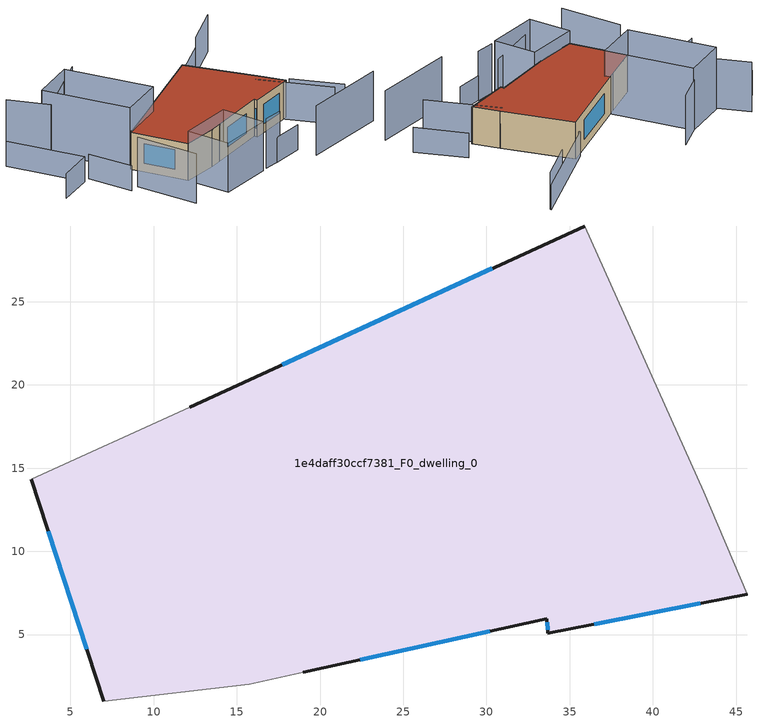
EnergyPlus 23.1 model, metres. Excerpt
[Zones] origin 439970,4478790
1e4daff30ccf7381_F0_dwelling_0
 floor ground (EU_floor_Construction): 45.66,7.41 43.05,13.57 35.92,29.55 12.17,18.66 2.66,14.32 6.99,1.01 15.74,2.01 18.98,2.72 33.62,5.94 33.69,5.09 z0
 wall outside (EU_wall_Construction): 45.66,7.41 33.69,5.09 33.62,5.94 18.98,2.72 / 6.99,1.01 2.66,14.32 / 12.17,18.66 35.92,29.55 z0:9
 wall adiabatic (EU_wall_Construction): 18.98,2.72 15.74,2.01 6.99,1.01 / 2.66,14.32 12.17,18.66 / 35.92,29.55 43.05,13.57 45.66,7.41 z0:9
 window (EU_Window_Construction): 42.86,6.87 36.49,5.63 / 33.67,5.29 33.64,5.74 / 30.2,5.19 22.41,3.47 / 5.98,4.12 3.67,11.2 / 17.73,21.21 30.36,27 z2.11:6.89
 roof outside (EU_roof_Construction): 35.92,29.55 43.05,13.57 45.66,7.41 33.69,5.09 33.62,5.94 18.98,2.72 15.74,2.01 6.99,1.01 2.66,14.32 12.17,18.66 z9
shading: 10.31,-9.2 23.65,-4.89 / 50.2,-2.91 41.41,12.65 / 58.76,42.96 48.41,36.97 z0:9; 35.72,-10.71 57.18,-7.87 / 23.39,-7.18 28.26,-6.72 / -2.83,7.12 -0.44,-8.11 / 14.14,42.26 -3.28,32.5 / -3.28,32.5 -8.26,41.41 / 6.99,1.01 20.3,2.91 / 20.3,2.91 21.81,-7.63 / 21.81,-7.63 8.5,-9.53 / 8.5,-9.53 6.99,1.01 z0:12; 57.4,0.83 51.34,11.81 / 27.28,-6.85 35.07,-5.82 / -7.11,17.79 -5.23,6.74 / -14.58,35.61 -8.75,17.51 / -8.75,17.51 -17.85,14.57 / 43.05,13.57 34.16,29.3 / 34.16,29.3 58.71,43.17 z0:6; 2.66,14.32 -3.99,34.7 / -3.99,34.7 7.31,38.39 / 7.31,38.39 13.96,18.01 / 13.96,18.01 2.66,14.32 z0:15
[Building]
EU S2 Campaign: North Axis=0; Terrain=City; Solar Distribution=FullExterior
[Site:Location]
Madrid: Latitude=40.5; Longitude=-3.5; Time Zone=1; Elevation=609
[SizingPeriod:WeatherFileDays]
AnnualSizingPeriod: Begin Month=1; Begin Day of Month=1; End Month=12; End Day of Month=31; Day of Week for Start Day=Monday; Use Weather File Daylight Saving Period=No; Use Weather File Rain and Snow Indicators=No
[MATERIAL]
EU_InternalMass_Material: Roughness=MediumRough; Thickness=0.1; Conductivity=1; Density=1800; Specific Heat=900; Thermal Absorptance=0.9; Solar Absorptance=0.7; Visible Absorptance=0.7
[MATERIAL:NOMASS] Roughness=MediumRough; Thermal Absorptance=0.9; Solar Absorptance=0.7; Visible Absorptance=0.7
Name | Thermal Resistance
EU_wall_NoMass | 0.419739
EU_roof_NoMass | 0.352165
EU_floor_NoMass | 0.608284
[WINDOWMATERIAL:SIMPLEGLAZINGSYSTEM]
EU_Window_SimpleGlazing: UFactor=4.8352; Solar Heat Gain Coefficient=0.85; Visible Transmittance=0.85
[CONSTRUCTION]
EU_wall_Construction: EU_wall_NoMass
EU_roof_Construction: EU_roof_NoMass
EU_floor_Construction: EU_floor_NoMass
EU_InternalMass_Construction: EU_InternalMass_Material
EU_Window_Construction: EU_Window_SimpleGlazing
[ZONE]
1e4daff30ccf7381_F0_dwelling_0: Type=1; Multiplier=1; Ceiling Height=autocalculate; Volume=6458.72; Floor Area=autocalculate; Part of Total Floor Area=Yes
[INTERNALMASS]
1e4daff30ccf7381_F0_dwelling_0_EU_InternalMass: Construction=EU_InternalMass_Construction; Zone or ZoneList=1e4daff30ccf7381_F0_dwelling_0; Surface Area=717.636
[OTHEREQUIPMENT]
EU_Step8_InternalGain_1e4daff30ccf7381_F0_dwelling_0_f000: Fuel Type=Electricity; Zone or ZoneList or Space or SpaceList=1e4daff30ccf7381_F0_dwelling_0; Schedule=EU_Step8_GainSchedule_1e4daff30ccf7381_F0_dwelling_0_f000; Design Level Calculation Method=Watts/Area; Power per Zone Floor Area=1; Fraction Latent=0; Fraction Radiant=0; Fraction Lost=0; Carbon Dioxide Generation Rate=0; EndUse Subcategory=EU_Step8_InternalGains
[ZONEVENTILATION:DESIGNFLOWRATE]
EU_ConstantAir_1e4daff30ccf7381_F0_dwelling_0: Zone or ZoneList or Space or SpaceList=1e4daff30ccf7381_F0_dwelling_0; Schedule=EU_AlwaysOn; Design Flow Rate Calculation Method=AirChanges/Hour; Air Changes per Hour=0.703302; Ventilation Type=Natural; Fan Pressure Rise=0; Fan Total Efficiency=1; Constant Term Coefficient=1; Temperature Term Coefficient=0; Velocity Term Coefficient=0; Velocity Squared Term Coefficient=0; Minimum Indoor Temperature=-100; Maximum Indoor Temperature=100; Delta Temperature=-100; Minimum Outdoor Temperature=-100; Maximum Outdoor Temperature=100; Maximum Wind Speed=40
[HVACTEMPLATE:THERMOSTAT]
EU_HeatOnly_1e4daff30ccf7381_F0_dwelling_0: Constant Heating Setpoint=20; Constant Cooling Setpoint=50
[HVACTEMPLATE:ZONE:IDEALLOADSAIRSYSTEM]
1e4daff30ccf7381_F0_dwelling_0: Template Thermostat=EU_HeatOnly_1e4daff30ccf7381_F0_dwelling_0; System Availability Schedule=EU_AlwaysOn; Maximum Heating Supply Air Temperature=50; Minimum Cooling Supply Air Temperature=13; Maximum Heating Supply Air Humidity Ratio=0.0156; Minimum Cooling Supply Air Humidity Ratio=0.0077; Heating Limit=NoLimit; Cooling Limit=NoLimit; Heating Availability Schedule=EU_AlwaysOn; Cooling Availability Schedule=EU_CoolingOff; Dehumidification Control Type=ConstantSensibleHeatRatio; Cooling Sensible Heat Ratio=0.7; Dehumidification Setpoint=60; Humidification Control Type=None; Humidification Setpoint=30; Outdoor Air Method=None; Outdoor Air Flow Rate per Person=0.00944; Outdoor Air Flow Rate per Zone Floor Area=0; Outdoor Air Flow Rate per Zone=0; Demand Controlled Ventilation Type=None; Outdoor Air Economizer Type=NoEconomizer; Heat Recovery Type=None; Sensible Heat Recovery Effectiveness=0.7; Latent Heat Recovery Effectiveness=0.65
[SIZING:ZONE]
1e4daff30ccf7381_F0_dwelling_0: Zone Cooling Design Supply Air Temperature Input Method=SupplyAirTemperature; Zone Cooling Design Supply Air Temperature=13; Zone Heating Design Supply Air Temperature Input Method=SupplyAirTemperature; Zone Heating Design Supply Air Temperature=50; Zone Cooling Design Supply Air Humidity Ratio=0.008; Zone Heating Design Supply Air Humidity Ratio=0.008; Cooling Design Air Flow Method=DesignDay; Cooling Design Air Flow Rate=0; Cooling Minimum Air Flow per Zone Floor Area=0.000762; Cooling Minimum Air Flow=0; Cooling Minimum Air Flow Fraction=0.2; Heating Design Air Flow Method=DesignDay; Heating Design Air Flow Rate=0; Heating Maximum Air Flow per Zone Floor Area=0.002032; Heating Maximum Air Flow=0.141576; Heating Maximum Air Flow Fraction=0.3; Account for Dedicated Outdoor Air System=No; Dedicated Outdoor Air System Control Strategy=NeutralSupplyAir; Dedicated Outdoor Air Low Setpoint Temperature for Design=autosize; Dedicated Outdoor Air High Setpoint Temperature for Design=autosize; Zone Load Sizing Method=Sensible Load Only No Latent Load; Zone Latent Cooling Design Supply Air Humidity Ratio Input Method=HumidityRatioDifference; Zone Cooling Design Supply Air Humidity Ratio Difference=0.005; Zone Latent Heating Design Supply Air Humidity Ratio Input Method=HumidityRatioDifference; Zone Humidification Design Supply Air Humidity Ratio Difference=0.005
[SCHEDULE:CONSTANT]
Name | Hourly Value
EU_AlwaysOn | 1
EU_CoolingOff | 0
[SCHEDULE:FILE]
EU_Step8_GainSchedule_1e4daff30ccf7381_F0_dwelling_0_f000: File=../../schedules/1e4daff30ccf7381/1e4daff30ccf7381_F0_dwelling_0_f000_gain.csv; Column Number=1; Rows to Skip at Top=0; Number of Hours of Data=8760; Column Separator=Comma; Interpolate to Timestep=No; Minutes per Item=60; Adjust Schedule for Daylight Savings=Yes
